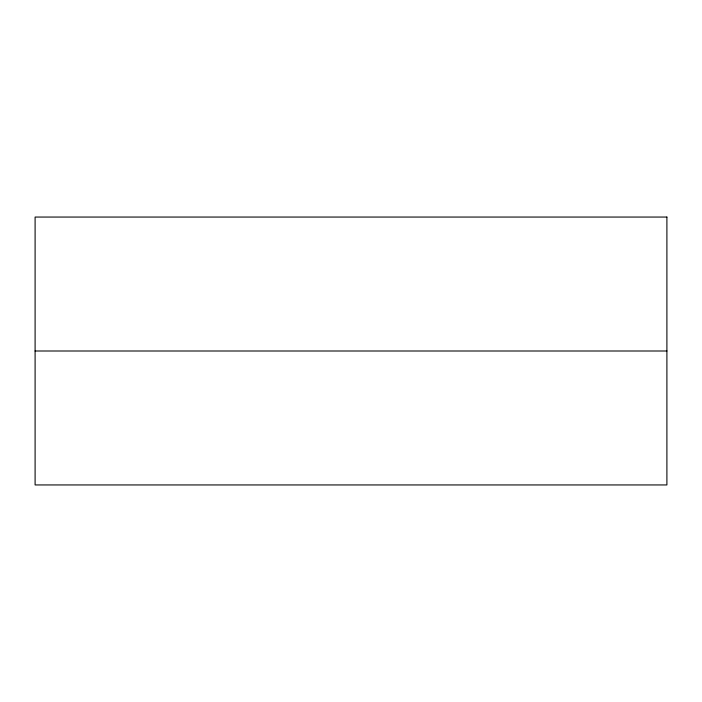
<?xml version="1.0" encoding="UTF-8"?>
<svg xmlns="http://www.w3.org/2000/svg" width="702" height="702" viewBox="0 0 702 702"><rect width="100%" height="100%" fill="white"/><g stroke="black" fill="none" stroke-linecap="round" stroke-linejoin="round"><path stroke-width="1.05" d="M35.1 351L666.9 351M666.9 217.058L35.1 217.058L35.1 484.942L666.9 484.942L666.9 217.058"/></g></svg>
